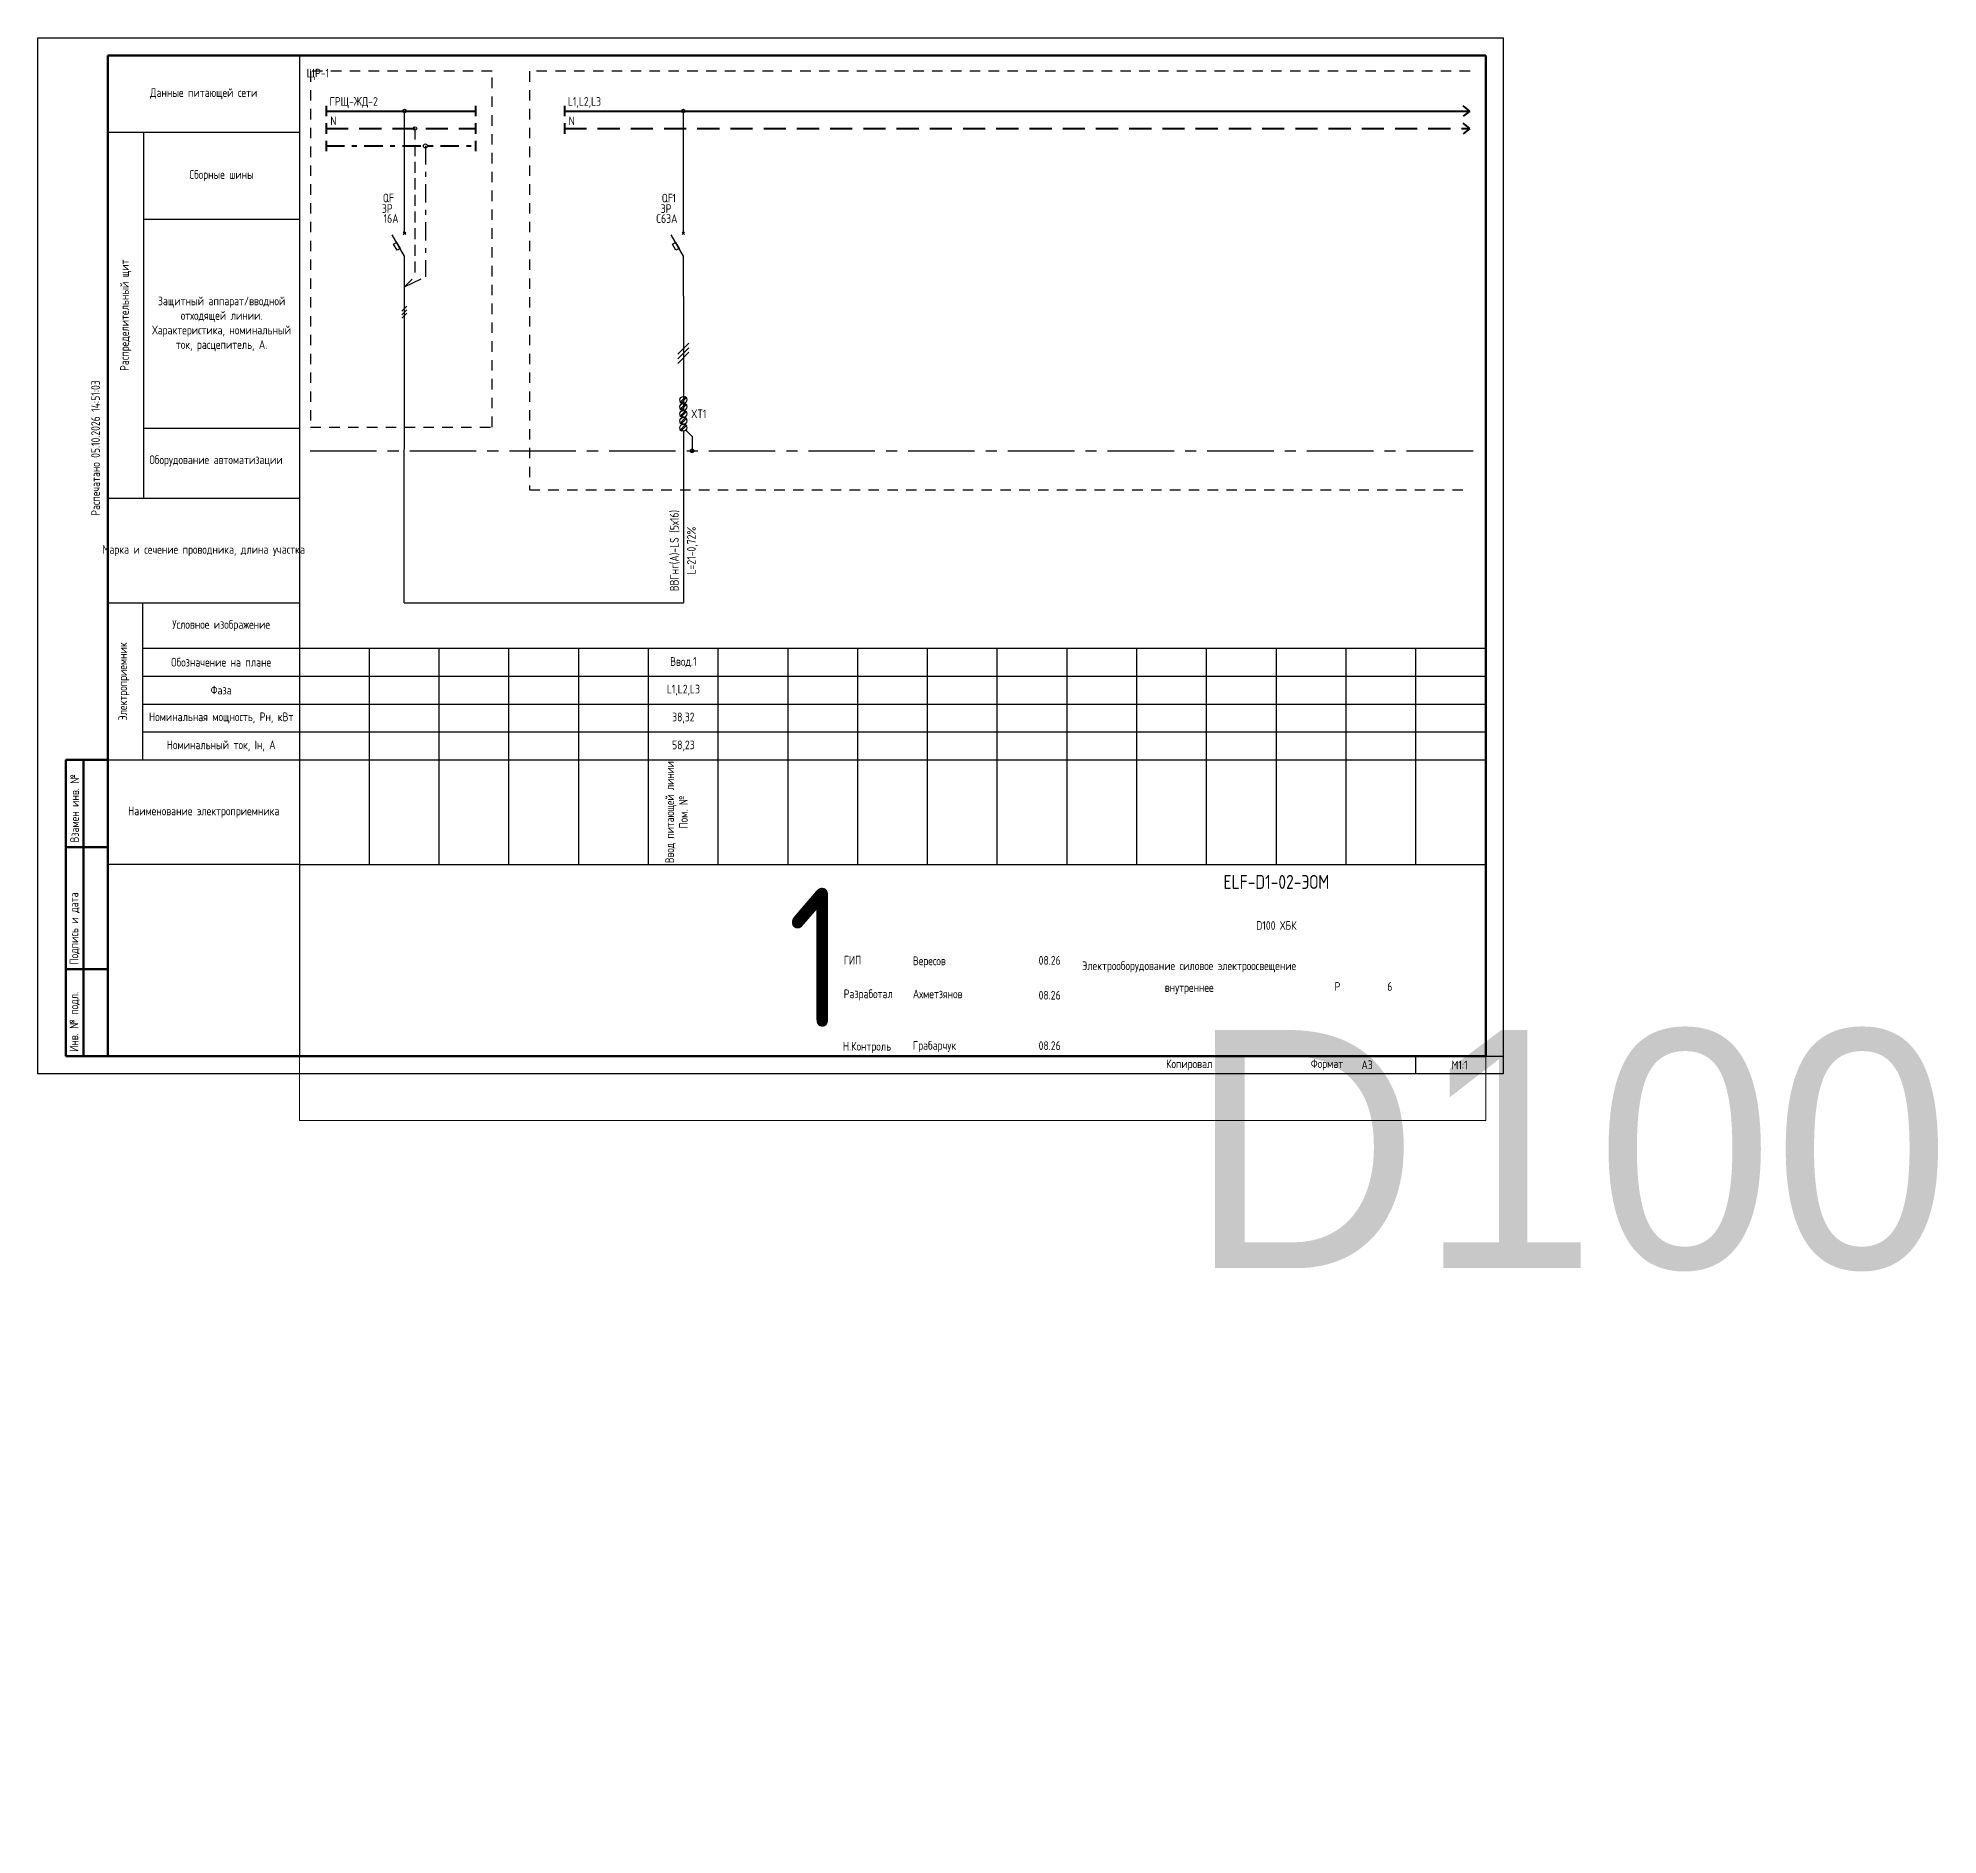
# Paper-space layout 'ЩР' of a CAD drawing. Header units: millimetres. Extents: x 0 to 545, y -218 to 297.
# The model-space entities are those that its viewports show. They can reach past a viewport. Long polylines and large blocks are cut down to what shows.
import ezdxf
from ezdxf.enums import TextEntityAlignment as Align

# ---------------------------------------------------------------- set-up
doc = ezdxf.new("R2018")
doc.units = ezdxf.units.MM
for name, pattern in [('CENTER2', [28.575, 19.05, -3.175, 3.175, -3.175]), ('HIDDEN2', [4.7625, 3.175, -1.5875]), ('JIS_02_0.7', [1.35, 0.75, -0.6]), ('Штрихштриховая', [10.936111, 5.291667, -2.116667, 1.411111, -2.116667])]:
    doc.linetypes.add(name, pattern=pattern)
doc.layers.add('$0$0_UNC Defpoints ЭОМ', color=6, linetype='Continuous', plot=False)
for name, color, linetype in [('$0$0_Рамка', 7, 'Continuous'), ('SX_BLOCKS', 7, 'Continuous'), ('SX_LINES', 7, 'Continuous'), ('SX_PE', 3, 'CENTER2'), ('SX_TABLE', 7, 'Continuous'), ('SX_TEXT', 7, 'Continuous')]:
    doc.layers.add(name, color=color, linetype=linetype)
doc.styles.add('$0$Unecom', font='GOST2304A_0.ttf', dxfattribs={"height": 2.5})
doc.styles.add('$0$СПДС', font='isocpeur.ttf', dxfattribs={"width": 0.8, "height": 2.5})
doc.styles.get("Standard").update_dxf_attribs({"font": 'arial.ttf'})
doc.styles.add('SX_GOST', font='GOST2304A_0.ttf')
doc.styles.add('UNC_A', font='GOST2304A_0.ttf')
doc.styles.add('Unecom', font='GOST2304A_0.ttf', dxfattribs={"height": 2.5})

# ---------------------------------------------------------------- blocks, each defined once
blk = doc.blocks.new('_Боковик_схема Юником')
at = {"color": 0, "lineweight": -2, "ltscale": 3}
blk.add_lwpolyline([(0, 232), (55, 232), (55, 0), (0, 0)], close=True, dxfattribs=at)
for points in [[(0, 210), (55, 210), (55, 125), (10.26, 125)], [(10.26, 210), (10.26, 105)], [(10.26, 185), (55, 185)], [(0, 105), (55, 105)], [(0, 75), (55, 75)], [(10, 75), (10, 30)], [(10, 62), (51.77, 62)], [(10, 62), (55, 62)], [(10, 54), (55, 54)], [(10, 46), (55, 46)], [(10, 38), (55, 38)], [(0, 30), (55, 30)]]:
    blk.add_lwpolyline(points, dxfattribs=at)
at = {"color": 0, "lineweight": -2, "char_height": 2.5, "attachment_point": 5, "style": 'Unecom'}
for s, insert, width in [('Данные питающей сети', (27.5, 221), 55), ('Сборные шины', (32.63, 197.5), 44.7356), ('Защитный аппарат/вводной отходящей линии.\\PХарактеристика, номинальный ток, расцепитель, А.', (32.63, 155), 44.7356), ('Оборудование автоматизации', (31.02, 115.72), 37.8835), ('Марка и сечение проводника, длина участка', (27.5, 90), 55), ('Условное изображение', (32.5, 68.5), 45), ('Обозначение на плане', (32.5, 58), 45), ('Фаза', (32.5, 50), 45), ('Номинальная мощность, Рн, кВт', (32.5, 42), 45), ('Номинальный ток, Iн, А', (32.5, 34), 45), ('Наименование электроприемника', (27.5, 15), 55)]:
    blk.add_mtext(s, dxfattribs=dict(at, insert=insert, width=width))
at = {"color": 0, "lineweight": -2, "char_height": 2.5, "attachment_point": 5, "rotation": 90, "style": 'Unecom'}
for s, insert, width in [('Распределительный щит', (5.13, 157.5), 105), ('Электроприемник', (4.61, 52.5), 45)]:
    blk.add_mtext(s, dxfattribs=dict(at, insert=insert, width=width))
blk = doc.blocks.new('*U498')
at = {"layer": '$0$0_UNC Defpoints ЭОМ', "ltscale": 10}
blk.add_lwpolyline([(420, 0), (0, 0), (0, 297), (420, 297)], close=True, dxfattribs=at)
at = {"layer": '$0$0_UNC Defpoints ЭОМ', "lineweight": 30}
blk.add_lwpolyline([(395, 5), (420, 5), (420, 0), (395, 0)], close=True, dxfattribs=at)
at = {"lineweight": 60, "ltscale": 10}
for p, q in [((20, 292), (415, 292)), ((20, 5), (20, 292)), ((415, 292), (415, 5)), ((8, 90), (20, 90)), ((8, 5), (8, 90)), ((13, 90), (13, 5)), ((20, 90), (20, 5)), ((20, 90), (20, 5)), ((8, 65), (20, 65)), ((8, 30), (20, 30)), ((20, 5), (8, 5)), ((415, 5), (20, 5))]:
    blk.add_line(p, q, dxfattribs=at)
at = {"layer": '$0$0_Рамка', "style": '$0$СПДС', "width": 0.8}
blk.add_text('Распечатано 05.10.2026 14:51:03', height=2.5, rotation=90, dxfattribs=at).set_placement((16.5, 160), align=Align.MIDDLE_LEFT)
at = {"char_height": 2.5, "attachment_point": 4, "rotation": 90, "style": '$0$Unecom'}
for s, insert, width in [('{\\fGOST type A|b0|i1|c204|p34; }Взамен инв. №', (10.5, 65), 25), (' Подпись и дата', (10.5, 30), 35), (' Инв. № подл.', (10.5, 5), 24.4187)]:
    blk.add_mtext(s, dxfattribs=dict(at, insert=insert, width=width))
at = {"style": '$0$Unecom'}
for s, insert, char_height, width, attachment_point, line_spacing_factor in [('ELF-D1-02-ЭОМ', (355, 54.99), 4, 120, 5, 2), ('D100 ХБК', (355, 42.5), 2.5, 115, 5, 1.5), ('ГИП', (230.96, 32.55), 2.5, 20, 4, 2), ('Вересов', (250.8, 32.02), 2.5, 19.9212, 4, 2), ('08.26', (290, 32.5), 2.5, 10, 5, 2), ('Электрооборудование силовое электроосвещение внутреннее', (330, 27.5), 2.5, 70, 5, 1.5), ('Разработал', (230.96, 22.56), 2.5, 20, 4, 2), ('Ахметзянов', (250.8, 22.87), 2.5, 19.9212, 4, 2), ('08.26', (290, 22.5), 2.5, 10, 5, 2), ('Р', (372.5, 25), 2.5, 15, 5, 2), ('Н.Контроль', (230.72, 7.52), 2.5, 20, 4, 2), ('Грабарчук', (250.8, 7.78), 2.5, 19.9212, 4, 2), ('08.26', (290, 8.04), 2.5, 10, 5, 2)]:
    blk.add_mtext(s, dxfattribs=dict(at, insert=insert, char_height=char_height, width=width, attachment_point=attachment_point, line_spacing_factor=line_spacing_factor))
at = {"char_height": 2.5, "attachment_point": 4, "style": '$0$Unecom'}
for s, insert, width in [('Формат  ', (364.85, 2.55), 50), ('\\pi1; ', (250, -133.18), 20), ('\\pi1; ', (250, -133.18), 20), ('\\pxi0.4; ', (250, -133.18), 20), ('\\pi1; ', (512.53, -218.32), 20), ('\\pi1; ', (512.53, -218.32), 20), ('\\pxi0.4; ', (512.53, -218.32), 20)]:
    blk.add_mtext(s, dxfattribs=dict(at, insert=insert, width=width))
at = {"style": '$0$Unecom'}
blk.add_attdef('ЛИСТ_№', text='', height=2.5, dxfattribs=at).set_placement((387.5, 25), align=Align.MIDDLE_CENTER)
blk.add_attdef('КОЛ-ВО_ЛИСТОВ', text='', height=2.5, dxfattribs=at).set_placement((404.71, 23.69), align=Align.CENTER)
at = {"lineweight": 30, "flags": 104}
blk.add_attdef('ОПИСАНИЕ_ЛИСТА', text='', height=2.5, dxfattribs=at).set_placement((329.93, 12.53), align=Align.MIDDLE_CENTER)
at = {"style": '$0$Unecom', "flags": 8}
blk.add_attdef('ФОРМАТ_БУМАГИ', (379.38, 1.29), '', height=2.5, dxfattribs=at)
at = {"layer": 'Defpoints', "insert": (330, 2.5), "char_height": 2.5, "width": 70, "attachment_point": 5, "style": '$0$Unecom'}
blk.add_mtext('Копировал', dxfattribs=at)
blk = doc.blocks.new('*U102')
at = {"linetype": 'ByBlock', "lineweight": 40}
for points in [[(0, 1.5), (0, -1.5)], [(0, 0), (42.85, 0)], [(42.85, 1.5), (42.85, -1.5)], [(0, -3.5), (0, -6.5)], [(42.85, -3.5), (42.85, -6.5)]]:
    blk.add_lwpolyline(points, dxfattribs=at)
at = {"color": 4, "linetype": 'HIDDEN2', "lineweight": 40, "ltscale": 2}
blk.add_lwpolyline([(0, -5), (42.85, -5)], dxfattribs=at)
at = {"insert": (1.24, -1.57), "char_height": 2.5, "attachment_point": 1, "style": 'UNC_A'}
blk.add_mtext_dynamic_manual_height_columns('N', width=3.8436, gutter_width=12.5, heights=[0], dxfattribs=at)
at = {"style": 'UNC_A'}
blk.add_attdef('ЛИНИЯ', (1, 1.5), '', height=2.5, dxfattribs=at)
blk = doc.blocks.new('*U104')
at = {"lineweight": 25}
for p, q in [((-0.7, -0.71), (0.7, 0.71)), ((-0.7, -1.71), (0.7, -0.29)), ((-0.7, -2.71), (0.7, -1.29))]:
    blk.add_line(p, q, dxfattribs=at)
blk = doc.blocks.new('*U122')
for p, q in [((0, -36.27), (0, -1.22)), ((0, -42.79), (-3.51, -36.72)), ((-0.35, -36.62), (0.35, -35.91)), ((0.35, -36.62), (-0.35, -35.91)), ((0, -54.31), (0, -42.79))]:
    blk.add_line(p, q)
at = {"color": 4, "linetype": 'HIDDEN2'}
for p in [(3, -6.22), (0, -51.65)]:
    blk.add_line(p, (3, -48.65), dxfattribs=at)
blk.add_lwpolyline([(-2.12, -41.12), (-3.12, -39.39), (-2.25, -38.89), (-1.25, -40.62)], close=True)
for centre in [(0, -1.22), (3, -6.22)]:
    blk.add_circle(centre, 0.5)
at = {"insert": (-6.21, -24.9), "char_height": 2.5, "attachment_point": 1, "style": 'Unecom'}
blk.add_mtext_dynamic_manual_height_columns('\\pxql;QF', width=5.7065, gutter_width=12.5, heights=[4.37], dxfattribs=at)
at = {"style": 'Unecom'}
blk.add_attdef('N', (-3.15, -27.4), '', height=2.5, dxfattribs=at)
for tag, p in [('P', (-3.4, -30.43)), ('A', (-1.7, -33.28))]:
    blk.add_attdef(tag, text='', height=2.5, dxfattribs=at).set_placement(p, align=Align.RIGHT)
blk = doc.blocks.new('SX_TCOL')
for p, q in [((-10, 62), (10, 62)), ((10, 0), (10, 62)), ((-10, 54), (10, 54)), ((-10, 46), (10, 46)), ((-10, 38), (10, 38)), ((-10, 30), (10, 30)), ((-10, 0), (10, 0))]:
    blk.add_line(p, q)
at = {"style": 'SX_GOST'}
for tag, p in [('CAB1', (-2.6, 90)), ('CAB2', (2.6, 90)), ('NAME1', (-3.6, 15)), ('NAME2', (0, 15)), ('NAME3', (3.6, 15))]:
    blk.add_attdef(tag, text='', height=2.5, rotation=90, dxfattribs=at).set_placement(p, align=Align.MIDDLE)
for tag, p in [('LINE', (0, 58)), ('PH', (0, 50)), ('POW', (0, 42)), ('CUR', (0, 34))]:
    blk.add_attdef(tag, text='', height=2.5, dxfattribs=at).set_placement(p, align=Align.MIDDLE)
blk = doc.blocks.new('*U457')
at = {"lineweight": 40}
for p, q in [((259.61, 0), (257.61, 1.5)), ((259.61, 0), (257.61, -1.5)), ((259.61, -5), (257.61, -3.5)), ((259.61, -5), (257.61, -6.5))]:
    blk.add_line(p, q, dxfattribs=at)
at = {"linetype": 'ByBlock', "lineweight": 40}
for points in [[(0, 1.5), (0, -1.5)], [(0, 0), (259.61, 0)], [(0, -3.5), (0, -6.5)]]:
    blk.add_lwpolyline(points, dxfattribs=at)
at = {"color": 4, "linetype": 'HIDDEN2', "lineweight": 40, "ltscale": 2}
blk.add_lwpolyline([(0, -5), (259.61, -5)], dxfattribs=at)
at = {"insert": (1.24, -1.57), "char_height": 2.5, "attachment_point": 1, "style": 'UNC_A'}
blk.add_mtext_dynamic_manual_height_columns('N', width=3.8436, gutter_width=12.5, heights=[0], dxfattribs=at)
at = {"style": 'UNC_A'}
blk.add_attdef('ЛИНИЯ', (1, 1.5), '', height=2.5, dxfattribs=at)
blk = doc.blocks.new('XT')
at = {"color": 32, "true_color": 0xcd6928}
for p, q in [((0.75, 0), (-1, -1.75)), ((1, -0.25), (-0.75, -2))]:
    blk.add_line(p, q, dxfattribs=at)
at = {"color": 5}
for p, q in [((0.75, -2), (-1, -3.75)), ((1, -2.25), (-0.75, -4))]:
    blk.add_line(p, q, dxfattribs=at)
at = {"color": 32, "true_color": 0xcd6928}
blk.add_circle((0, -1), 1, dxfattribs=at)
at = {"color": 5}
blk.add_circle((0, -3), 1, dxfattribs=at)
at = {"style": 'UNC_A'}
blk.add_attdef('1', (1.75, 0.11), '', height=2.5, dxfattribs=at)
blk = doc.blocks.new('SX_XTPE')
at = {"color": 3}
for p, q in [((0.753, 1.003), (-1.003, -0.753)), ((1.003, 0.753), (-0.753, -1.003))]:
    blk.add_line(p, q, dxfattribs=at)
blk.add_circle((0, 0), 1, dxfattribs=at)
blk = doc.blocks.new('SX_XT3')
at = {"color": 32, "true_color": 0xcd6928}
for p, q in [((0.7533, 4.0033), (-1.0033, 2.2467)), ((0.7533, 2.0033), (-1.0033, 0.2467)), ((1.0033, 3.7533), (-0.7533, 1.9967)), ((1.0033, 1.7533), (-0.7533, -0.0033))]:
    blk.add_line(p, q, dxfattribs=at)
for centre in [(0, 3), (0, 1)]:
    blk.add_circle(centre, 1, dxfattribs=at)
blk = doc.blocks.new('*U463')
for p, q in [((0, -36.27), (0, -1.19)), ((0, -42.79), (-3.51, -36.72)), ((-0.35, -36.62), (0.35, -35.91)), ((0.35, -36.62), (-0.35, -35.91)), ((0, -54.31), (0, -42.79))]:
    blk.add_line(p, q)
blk.add_lwpolyline([(-2.12, -41.12), (-3.12, -39.39), (-2.25, -38.89), (-1.25, -40.62)], close=True)
blk.add_circle((0, -1.19), 0.5)
at = {"insert": (-6.21, -24.9), "char_height": 2.5, "attachment_point": 1, "style": 'Unecom'}
blk.add_mtext_dynamic_manual_height_columns('\\pxql;QF', width=5.7065, gutter_width=12.5, heights=[4.37], dxfattribs=at)
at = {"style": 'Unecom'}
blk.add_attdef('N', (-3.15, -27.4), '', height=2.5, dxfattribs=at)
for tag, p in [('P', (-3.4, -30.43)), ('A', (-1.7, -33.28))]:
    blk.add_attdef(tag, text='', height=2.5, dxfattribs=at).set_placement(p, align=Align.RIGHT)

msp = doc.modelspace()

# ---------------------------------------------------------------- linework, layer by layer
at = {"color": 6}
for points in [[(395, 1577.99), (55, 1577.99), (55, 1290.99), (395, 1290.99), (395, 1577.99)], [(735, 1577.99), (395, 1577.99), (395, 1290.99), (735, 1290.99), (735, 1577.99)]]:
    msp.add_lwpolyline(points, dxfattribs=at)
at = {"linetype": 'JIS_02_0.7', "ltscale": 4}
for points in [[(110.16, 1573.46), (58.09, 1573.46), (58.09, 1471.43), (110.16, 1471.43), (110.16, 1573.46)], [(390.5, 1573.46), (120.87, 1573.46), (120.87, 1453.46), (390.5, 1453.46)]]:
    msp.add_lwpolyline(points, dxfattribs=at)
at = {"lineweight": 40}
for points in [[(62.58, 1553.54), (62.58, 1550.54)], [(105.43, 1553.54), (105.43, 1550.54)]]:
    msp.add_lwpolyline(points, dxfattribs=at)
at = {"color": 3, "linetype": 'Штрихштриховая', "lineweight": 40}
msp.add_lwpolyline([(62.58, 1552.04), (105.43, 1552.04)], dxfattribs=at)
at = {"color": 3, "linetype": 'Штрихштриховая'}
for points in [[(91.06, 1552.04), (91.06, 1514.51)], [(85.06, 1511.61), (91.06, 1514.51)]]:
    msp.add_lwpolyline(points, dxfattribs=at)
for points in [[(85, 1420.99), (85.06, 1508.95)], [(85, 1420.99), (165, 1420.99)]]:
    msp.add_lwpolyline(points)
at = {"color": 0, "linetype": 'ByBlock', "lineweight": -3}
msp.add_circle((91.06, 1552.04), 0.575, dxfattribs=at)
at = {"layer": 'SX_LINES'}
for p, q in [((165, 1508.95), (165, 1476.21)), ((163.4, 1492.28), (166.6, 1495.48)), ((163.4, 1490.98), (166.6, 1494.18)), ((163.4, 1489.68), (166.6, 1492.88)), ((165, 1470.21), (165, 1420.99))]:
    msp.add_line(p, q, dxfattribs=at)
at = {"layer": 'SX_PE'}
for p, q in [((165.7, 1470.51), (167.5, 1468.71)), ((167.5, 1468.71), (167.5, 1464.59)), ((58, 1464.59), (394, 1464.59))]:
    msp.add_line(p, q, dxfattribs=at)
msp.add_circle((167.5, 1464.59), 0.5, dxfattribs=at)

# ---------------------------------------------------------------- block references
at = {"lineweight": -3}
msp.add_blockref('_Боковик_схема Юником', (0, 1345.99), dxfattribs=at)
msp.add_blockref('*U102', (62.58, 1562.04)).add_auto_attribs({'ЛИНИЯ': 'ГРЩ-ЖД-2'})
at = {"color": 1}
ref = msp.add_blockref('*U122', (85.06, 1563.26), dxfattribs=at)
ref.add_attrib('P', '3P', dxfattribs={"height": 2.5, "style": 'Unecom'}).set_placement((81.66, 1532.82), align=Align.RIGHT)
ref.add_attrib('A', '16А', dxfattribs={"height": 2.5, "style": 'Unecom'}).set_placement((83.35, 1529.98), align=Align.RIGHT)
msp.add_blockref('*U104', (85, 1505.35))
at = {"layer": 'SX_BLOCKS'}
msp.add_blockref('*U463', (165, 1563.23), dxfattribs=at).add_auto_attribs({'N': '1', 'P': '3P', 'A': 'C63А'})
for name, p in [('SX_XT3', (165, 1476.21)), ('SX_XTPE', (165, 1471.21))]:
    msp.add_blockref(name, p, dxfattribs=at)
ref = msp.add_blockref('XT', (165, 1476.21), dxfattribs=at)
ref.add_attrib('1', 'XT1', (167.2, 1473.96), dxfattribs={"layer": '0', "height": 2.5, "style": 'UNC_A'})
at = {"layer": 'SX_LINES'}
msp.add_blockref('*U457', (130.88, 1562.04), dxfattribs=at).add_auto_attribs({'ЛИНИЯ': 'L1,L2,L3'})
at = {"layer": 'SX_TABLE'}
for name, p in [('_Боковик_схема Юником', (0, 1345.99)), ('SX_TCOL', (65, 1345.99)), ('SX_TCOL', (85, 1345.99)), ('SX_TCOL', (105, 1345.99)), ('SX_TCOL', (125, 1345.99)), ('SX_TCOL', (145, 1345.99)), ('SX_TCOL', (185, 1345.99)), ('SX_TCOL', (205, 1345.99)), ('SX_TCOL', (225, 1345.99)), ('SX_TCOL', (245, 1345.99)), ('SX_TCOL', (265, 1345.99)), ('SX_TCOL', (285, 1345.99)), ('SX_TCOL', (305, 1345.99)), ('SX_TCOL', (325, 1345.99)), ('SX_TCOL', (345, 1345.99)), ('SX_TCOL', (365, 1345.99)), ('SX_TCOL', (385, 1345.99)), ('SX_TCOL', (405, 1345.99))]:
    msp.add_blockref(name, p, dxfattribs=at)
ref = msp.add_blockref('SX_TCOL', (165, 1345.99), dxfattribs=at)
ref.add_attrib('NAME1', 'Ввод питающей линии', dxfattribs={"layer": '0', "height": 2.5, "rotation": 90, "style": 'SX_GOST', "width": 0.972403}).set_placement((161.4, 1360.99), align=Align.MIDDLE)
ref.add_attrib('NAME2', 'Пом. №', dxfattribs={"layer": '0', "height": 2.5, "rotation": 90, "style": 'SX_GOST'}).set_placement((165, 1360.99), align=Align.MIDDLE)
ref.add_attrib('CUR', '58,23', dxfattribs={"layer": '0', "height": 2.5, "style": 'SX_GOST'}).set_placement((165, 1379.99), align=Align.MIDDLE)
ref.add_attrib('POW', '38,32', dxfattribs={"layer": '0', "height": 2.5, "style": 'SX_GOST'}).set_placement((165, 1387.99), align=Align.MIDDLE)
ref.add_attrib('PH', 'L1,L2,L3', dxfattribs={"layer": '0', "height": 2.5, "style": 'SX_GOST'}).set_placement((165, 1395.99), align=Align.MIDDLE)
ref.add_attrib('LINE', 'Ввод.1', dxfattribs={"layer": '0', "height": 2.5, "style": 'SX_GOST'}).set_placement((165, 1403.99), align=Align.MIDDLE)
ref.add_attrib('CAB1', 'ВВГнг(А)-LS (5х16)', dxfattribs={"layer": '0', "height": 2.5, "rotation": 90, "style": 'SX_GOST'}).set_placement((162.4, 1435.99), align=Align.MIDDLE)
ref.add_attrib('CAB2', 'L=21-0,72%', dxfattribs={"layer": '0', "height": 2.5, "rotation": 90, "style": 'SX_GOST'}).set_placement((167.6, 1435.99), align=Align.MIDDLE)

# ---------------------------------------------------------------- texts
at = {"layer": 'Defpoints', "color": 6, "insert": (194.97, 1339.31), "char_height": 40, "attachment_point": 1, "style": 'Unecom'}
msp.add_mtext_dynamic_manual_height_columns('1', width=99.9205, gutter_width=12.5, heights=[0], dxfattribs=at)
at = {"layer": 'SX_TEXT', "style": 'SX_GOST'}
msp.add_text('ЩР-1', height=2.5, dxfattribs=at).set_placement((57, 1571.66))

psp = doc.layouts.new('ЩР')

# ---------------------------------------------------------------- block references
ref = psp.add_blockref('*U498', (0, 0))
ref.add_attrib('ФОРМАТ_БУМАГИ', 'А3', (379.38, 1.29), dxfattribs={"height": 2.5, "style": '$0$Unecom'})
ref.add_attrib('ЛИСТ_№', '6', dxfattribs={"height": 2.5, "style": '$0$Unecom'}).set_placement((387.5, 25), align=Align.MIDDLE_CENTER)
lines = psp.add_mtext('D100', dxfattribs={"insert": (329.93, 12.53), "char_height": 68.284, "attachment_point": 1})
ref.add_attrib('ОПИСАНИЕ_ЛИСТА', '', (329.93, 12.53), dxfattribs={"flags": 104}).embed_mtext(lines)
at = {"lineweight": -3}
psp.add_blockref('_Боковик_схема Юником', (20, 60), dxfattribs=at)

# ---------------------------------------------------------------- texts
at = {"insert": (407.5, 2.5), "char_height": 2.5, "width": 25, "attachment_point": 5, "line_spacing_factor": 2, "style": 'Unecom'}
psp.add_mtext('М1:1', dxfattribs=at)

# ---------------------------------------------------------------- viewports
at = {"layer": 'Defpoints', "color": 6}
psp.add_viewport(center=(245, 139.28), size=(340, 305.449), view_center_point=(225, 1425.27), view_height=305.449, dxfattribs=at)

doc.saveas('drawing.dxf')
